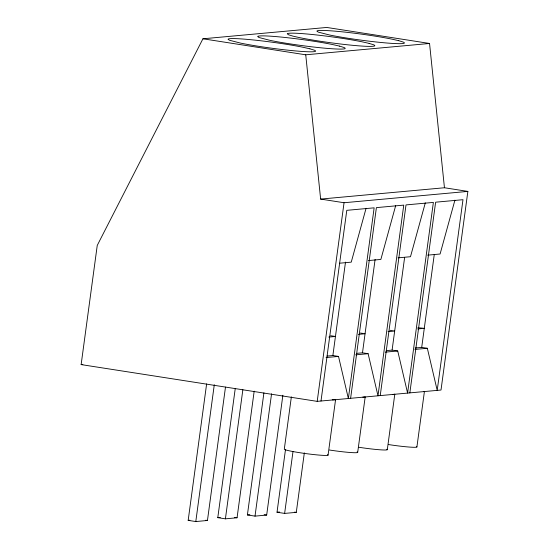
<?xml version="1.0" encoding="UTF-8"?>
<svg xmlns="http://www.w3.org/2000/svg" width="549" height="549" viewBox="0 0 549 549"><rect width="100%" height="100%" fill="white"/><g stroke="black" fill="none" stroke-linecap="round" stroke-linejoin="round"><path stroke-width="0.82" d="M81.135 364.591L97.248 245.417L202.938 38.787L326.751 27.45L429.551 43.467L444.45 187.751L467.865 191.402L441.012 390.03L317.198 401.367L81.135 364.591L82.844 364.44M225.488 387.093L207.453 520.479L195.794 521.55L188.177 520.363L206.63 383.868M195.794 521.55L214.288 384.76M254.18 391.176L237.065 517.769L225.406 518.839L217.788 517.652L235.212 388.788M225.406 518.839L242.864 389.694M282.872 395.259L266.677 515.058L255.017 516.129L247.4 514.941L263.911 392.858M255.017 516.129L271.563 393.784M291.361 396.879L284.3 449.123A22.097 1.503 7.7 0 0 308.27 453.913A22.097 1.503 7.7 0 0 327.527 454.654M304.331 452.877L296.288 512.347L284.629 513.418L277.019 512.231L285.501 449.494M284.629 513.418L293.015 451.395M317.198 401.367L344.051 202.739L467.865 191.402M321 401.017L346.783 210.336L374.144 207.831L348.368 398.512L338.507 356.418L332.872 355.539L327.067 356.068M332.872 355.539L345.499 262.106M328.069 455.121L335.59 399.507A22.097 1.503 7.7 0 1 332.269 399.809M350.612 398.306L376.394 207.625L403.762 205.12L377.98 395.802L368.118 353.7L362.484 352.822L356.678 353.357M362.484 352.822L375.111 259.396M357.687 452.41L365.202 396.797A22.097 1.503 7.7 0 1 362.82 397.112M380.231 395.596L406.006 204.914L433.374 202.409L407.591 393.091L397.73 350.989L392.096 350.111L386.29 350.646M392.096 350.111L404.613 257.529M387.299 449.7L394.813 394.086A22.097 1.503 7.7 0 1 392.439 394.402M409.842 392.885L435.625 202.197L462.985 199.692L437.203 390.38L427.342 348.279L421.707 347.4L415.071 348.011M421.707 347.4L434.225 254.818M416.911 446.989L424.432 391.368A22.097 1.503 7.7 0 1 423.485 391.636M366.08 208.277L351.25 262.141L339.646 263.204M395.692 205.566L380.862 259.43L368.427 260.569M425.31 202.856L410.48 256.719L398.039 257.858M454.922 200.138L440.092 254.009L427.65 255.148M202.938 38.787L305.738 54.804L429.551 43.467M305.738 54.804L320.637 199.088L444.45 187.751M417.919 327.753L424.288 328.336L417.652 328.94M328.817 337.072L335.446 336.468L330.738 335.734M358.428 334.362L365.058 333.758L360.35 333.023M388.04 331.651L394.669 331.047L389.962 330.313M326.072 357.557L338.507 356.418M355.683 354.839L368.118 353.7M385.295 352.129L397.73 350.989M414.907 349.418L427.342 348.279M188.177 520.363L189.844 520.212M217.788 517.652L220.286 517.426M247.4 514.941L249.905 514.715M277.019 512.231L279.516 511.997M320.637 199.088L344.051 202.739M294.6 512.087L296.288 512.347M264.138 514.667L266.677 515.058M234.526 517.378L237.065 517.769M205.758 520.219L207.453 520.479M357.138 451.944A22.097 1.503 7.7 0 1 329.386 450.002M386.75 449.233A22.097 1.503 7.7 0 1 358.998 447.284M416.362 446.522A22.097 1.503 7.7 0 1 388.61 444.573M398.759 40.695L391.883 39.137A44.16 3.006 7.7 0 0 344.285 32.041A44.16 3.006 7.7 0 0 316.903 31.142L318.29 32.117L329.441 34.978A44.16 3.006 7.7 0 0 382.2 42.596A44.16 3.006 7.7 0 0 403.035 42.005L398.759 40.695M369.148 43.405L362.271 41.848A44.16 3.006 7.7 0 0 314.673 34.759A44.16 3.006 7.7 0 0 287.292 33.853L288.678 34.827L292.96 36.138L299.829 37.689A44.16 3.006 7.7 0 0 352.588 45.306A44.16 3.006 7.7 0 0 373.423 44.716L369.148 43.405M339.536 46.116L332.66 44.558A44.16 3.006 7.7 0 0 285.055 37.469A44.16 3.006 7.7 0 0 257.68 36.563L259.066 37.538L270.218 40.406A44.16 3.006 7.7 0 0 322.977 48.017A44.16 3.006 7.7 0 0 343.811 47.427L339.536 46.116M309.924 48.827L303.048 47.269A44.16 3.006 7.7 0 0 255.443 40.18A44.16 3.006 7.7 0 0 228.068 39.274L229.455 40.249L240.606 43.117A44.16 3.006 7.7 0 0 293.365 50.728A44.16 3.006 7.7 0 0 314.2 50.137L309.924 48.827"/></g></svg>
